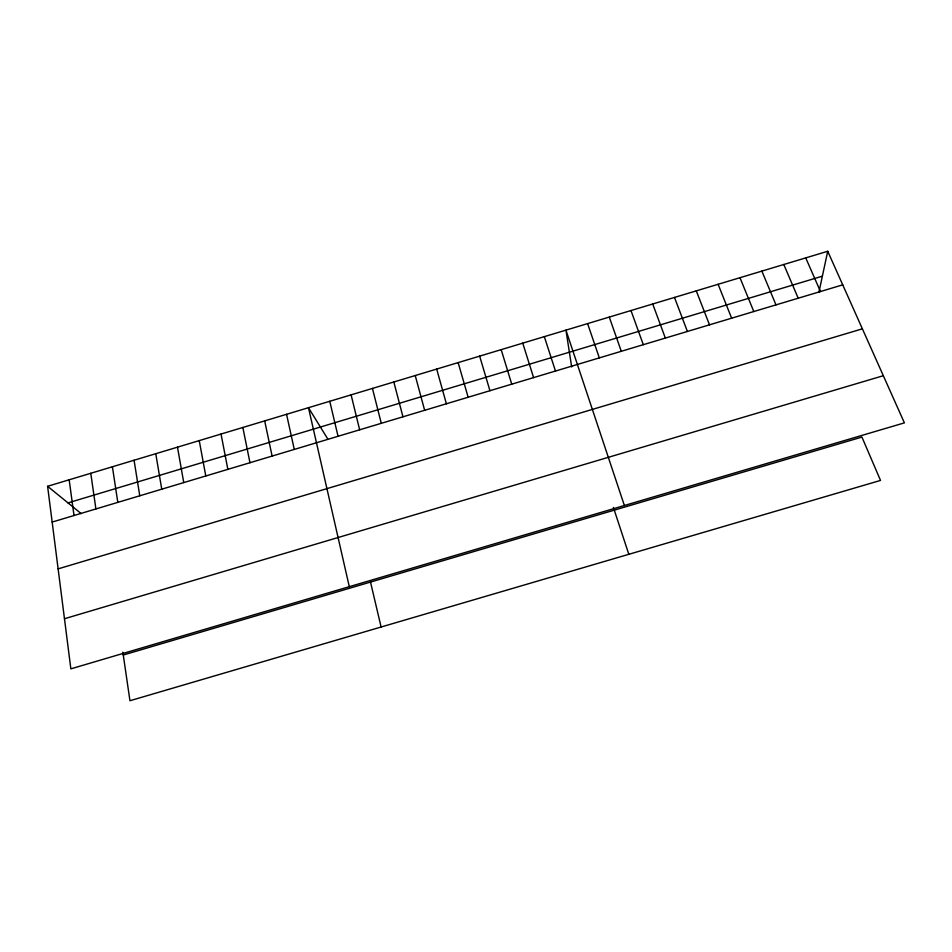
<?xml version="1.0" encoding="UTF-8"?>
<svg xmlns="http://www.w3.org/2000/svg" width="952" height="952" viewBox="0 0 952 952"><rect width="100%" height="100%" fill="white"/><g stroke="black" fill="none" stroke-linecap="round" stroke-linejoin="round"><path stroke-width="1.43" d="M818.91 292.288L827.728 251.268L47.6 486.293L70.853 668.851L904.4 422.867L827.728 251.268M67.997 502.894L822.373 276.175M52.158 522.077L842.734 284.85M58.12 568.868L862.381 328.821M64.474 618.74L883.337 375.707M123.284 655.012L861.929 437.075L880.517 480.427L129.948 700.731L122.867 652.215M47.6 486.293L81.218 513.64M327.655 438.789L308.472 407.706L349.289 586.682M805.749 257.897L820.457 291.538M783.793 264.501L798.204 298.214M761.874 271.106L775.975 304.89M739.978 277.71L753.794 311.542M718.117 284.291L731.636 318.194M696.293 290.872L709.502 324.834M674.492 297.44L687.403 331.463M652.727 303.997L665.341 338.079M630.986 310.542L643.302 344.695M609.28 317.087L621.299 351.3M587.598 323.609L599.332 357.892M624.381 505.5L565.952 330.142L571.664 366.937M613.397 507.44L628.82 554.302M544.33 336.651L555.48 371.054M522.743 343.148L533.596 377.611M501.18 349.646L511.748 384.168M479.653 356.131L489.935 390.713M458.15 362.617L468.146 397.258M436.682 369.078L446.381 403.779M415.239 375.54L424.651 410.3M393.83 381.99L402.958 416.809M372.446 388.428L381.288 423.319M351.098 394.866L359.654 429.804M329.773 401.292L338.043 436.29M370.507 582.065L381.109 627.011M286.564 414.31L294.275 449.427M264.692 420.891L272.105 456.079M242.843 427.472L249.971 462.72M221.031 434.052L227.861 469.348M199.242 440.609L205.787 475.976M177.488 447.166L183.748 482.593M155.759 453.711L161.745 489.197M134.065 460.244L139.766 495.79M112.407 466.777L117.81 502.37M90.773 473.287L95.902 508.951M69.175 479.796L74.006 515.52"/></g></svg>
